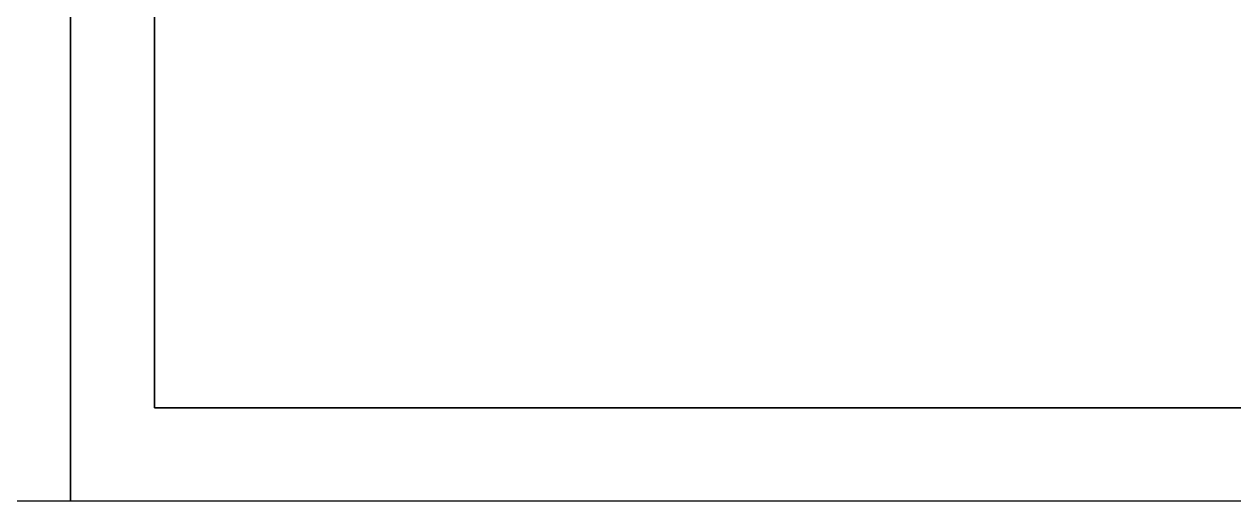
# Model space of a CAD drawing. Header units: inches. Extents: x -172 to 397, y -177 to 127.
# Drawn here: x 16.77 to 55.84, y 38.36 to 53.75 of the extents above; entities that cross this region are included whole.
import ezdxf

# ---------------------------------------------------------------- set-up
doc = ezdxf.new("R2010")
doc.units = ezdxf.units.IN
doc.header["$MEASUREMENT"] = 0

msp = doc.modelspace()

# ---------------------------------------------------------------- linework, layer by layer
at = {"color": 0}
for points in [[(-107.879, 38.364), (18.271, 38.364), (18.271, 127.463), (-107.879, 127.463)], [(18.271, 38.364), (144.421, 38.364), (144.421, 127.463), (18.271, 127.463)]]:
    msp.add_lwpolyline(points, close=True, dxfattribs=at)
at = {"color": 1}
for points in [[(20.978, 41.364), (141.421, 41.364), (141.421, 124.463), (20.978, 124.463)], [(20.978, 124.463), (127.921, 124.463), (127.921, 41.364), (20.978, 41.364)], [(20.978, 124.463), (127.921, 124.463), (127.921, 41.364), (20.978, 41.364)]]:
    msp.add_lwpolyline(points, close=True, dxfattribs=at)

doc.saveas('drawing.dxf')
